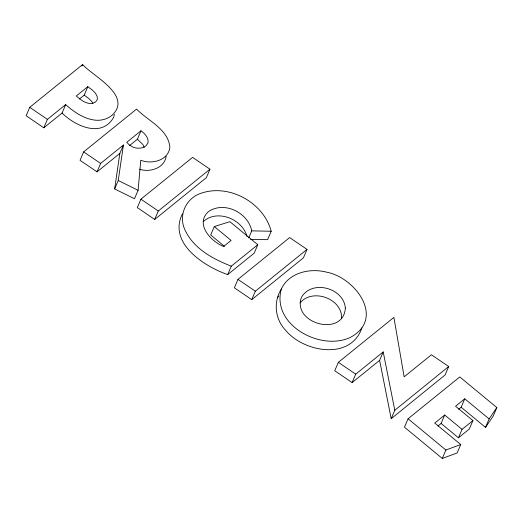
<?xml version="1.0" encoding="UTF-8"?>
<svg xmlns="http://www.w3.org/2000/svg" width="523" height="523" viewBox="0 0 523 523"><rect width="100%" height="100%" fill="white"/><g stroke="black" fill="none" stroke-linecap="round" stroke-linejoin="round"><path stroke-width="0.78" d="M341.604 318.592C342.709 298.653 312.427 287.774 300.039 302.941M119.832 153.422L114.642 188.927L134.489 198.74L138.092 190.307L140.785 160.228C151.67 164.66 168.471 160.554 169.883 147.172C168.125 128.972 147.721 120.728 136.555 109.098L83.634 151.899L80.039 160.332L97.049 171.851L119.832 153.422L123.435 144.982L100.645 163.418L97.049 171.851M114.642 188.927L118.237 180.487L123.435 144.982M166.131 156.377C164.464 168.262 149.722 172.708 139.543 169.23M113.837 116.518L114.367 114.374M281.309 289.101C271.3 324.907 320.442 351.279 350.083 337.544C385.863 318.775 355.28 277.478 326.698 272.195C310.172 267.868 289.023 272.352 281.309 289.101C273.156 302.046 275.026 319.305 285.617 330.288C303.615 352.221 350.783 360.785 361.916 327.862M29.746 107.32L26.15 115.753L43.801 127.808L62.08 113.027L65.676 104.593C77.594 115.505 97.154 127.246 112.197 115.178C132.796 95.546 92.434 75.822 82.641 64.545L29.746 107.32L47.403 119.375L65.676 104.593M43.801 127.808L47.403 119.375M82.039 65.95L82.641 64.545M79.385 99.037L84.236 95.114L87.831 86.681L92.336 90.021L95.552 93.31L97.239 96.605L97.291 99.586L95.604 101.959L92.159 103.502C85.87 104.084 80.771 99.847 76.306 95.997L87.831 86.681M129.351 145.727L137.405 139.21L141.001 130.776C144.825 133.705 149.035 137.817 147.97 143.086L145.924 145.865A12.997 9.702 23.1 0 1 133.273 147.257L129.279 144.904L126.749 142.302L141.001 130.776M140.916 199.178L137.314 207.611L154.69 219.438L206.376 177.643L209.971 169.21L192.595 157.384L140.916 199.178L158.292 211.004L209.971 169.21M154.69 219.438L158.292 211.004M182.416 213.861C167.772 243.182 204.421 266.482 227.682 274.601L254.191 253.158L257.787 244.725L229.904 221.687L214.306 226.544L210.704 234.977L224.393 246.294M227.682 274.601L231.284 266.168L257.787 244.725M248.732 237.9L251.733 230.872C248.183 212.6 224.079 200.695 208.324 211.71C194.778 224.177 211.089 241.587 223.602 246.496L231.107 240.43L214.306 226.544M237.965 279.374L234.363 287.813L251.74 299.64L303.425 257.839L307.021 249.406L289.644 237.579L237.965 279.374L255.342 291.2L307.021 249.406M231.284 266.168C212.769 258.996 193 248.307 184.678 229.218C178.683 215.973 185.227 200.08 198.4 194.268C226.897 182.279 263.429 201.695 271.202 231.244L267.606 239.678L250.569 239.357M251.74 299.64L255.342 291.2M391.211 418.701L445.112 374.958L448.708 366.518L431.429 354.771L404.155 376.828L393.891 317.402L338.342 362.328L334.746 370.761L352.123 382.588L379.613 360.36L383.209 351.92L394.806 410.267L391.211 418.701L379.613 360.36M352.123 382.588L355.718 374.154L383.209 351.92M485.521 427.369L489.123 418.936L464.757 398.801L461.155 407.234L485.521 427.369L493.254 416.001L496.85 407.567L459.782 376.939L408.071 418.766L404.469 427.199L442.295 458.455L457.135 452.964L460.73 444.53L434.757 423.068L444.707 415.02L462.057 429.357L458.455 437.79L441.105 423.453L444.707 415.02M442.295 458.455L445.89 450.022L460.73 444.53M464.757 398.801L455.559 406.234L472.916 420.577L469.314 429.01L458.455 437.79M277.713 297.535L278.511 296.149M113.668 117.23C101.933 138.392 75.024 126.023 62.08 113.027M489.123 418.936L496.85 407.567M203.199 221.713C216.973 208.736 242.522 219.078 246.974 236.481M394.806 410.267L448.708 366.518M437.999 425.964L441.105 423.453M458.704 409.221L461.155 407.234M462.057 429.357L472.916 420.577M251.733 230.872L271.202 231.244M118.237 180.487L138.092 190.307M83.634 151.899L100.645 163.418M338.342 362.328L355.718 374.154M84.236 95.114L88.733 98.455L91.956 101.743L92.963 103.717M137.405 139.21L142.844 144.466L144.139 147.355M408.071 418.766L445.89 450.022M345.343 307.969C343.735 337.525 292.043 323.783 301.34 297.489C311.701 279.262 343.604 287.728 345.343 307.969"/></g></svg>
